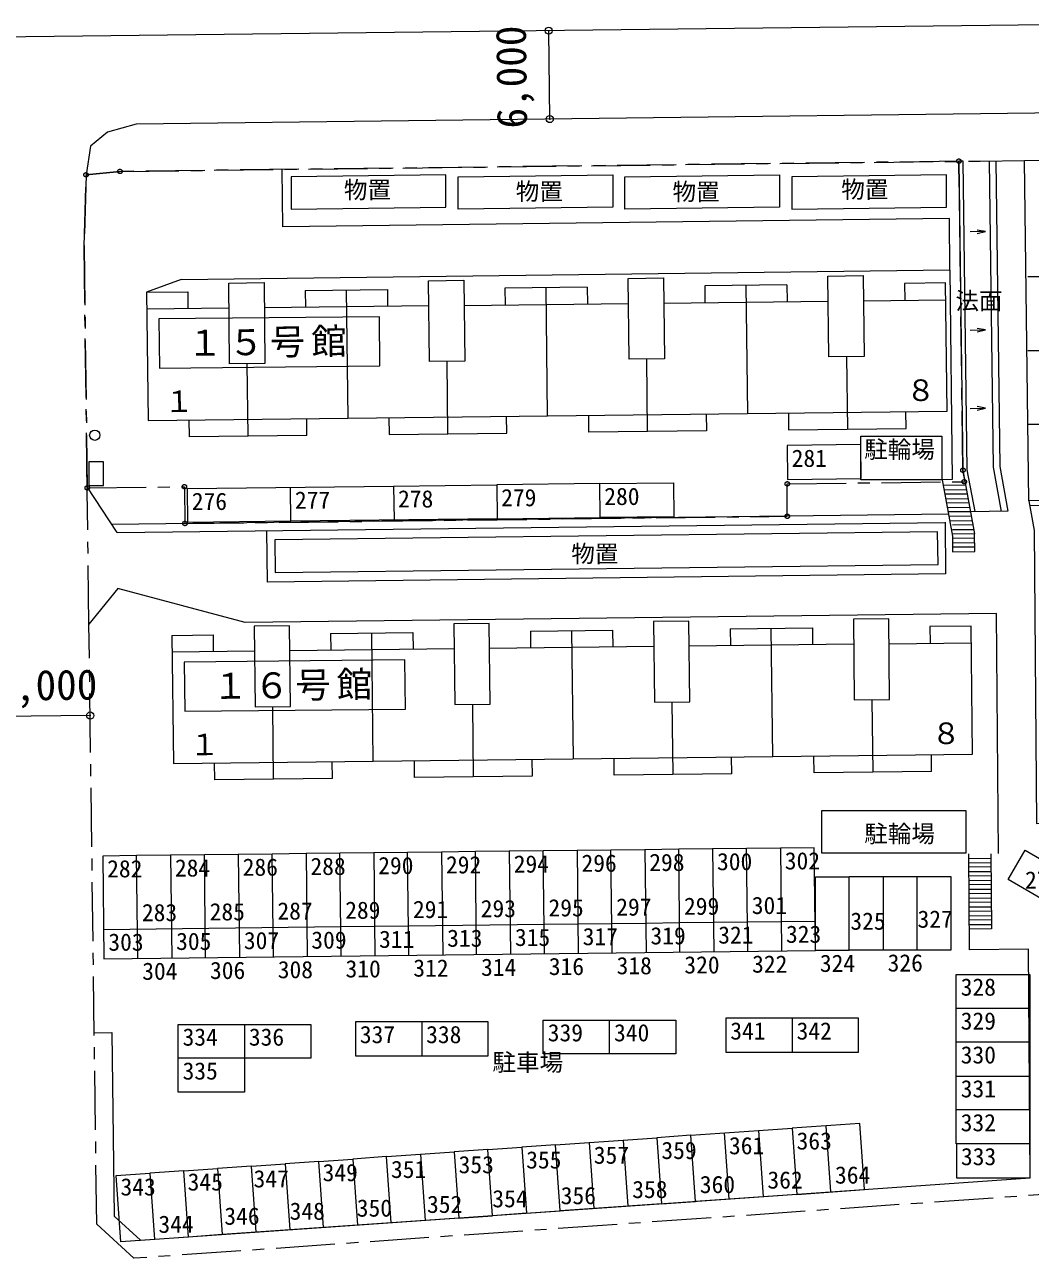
# Model space of a CAD drawing. Units: millimetres, scale not verified. Extents: x -221520 to 221760, y -156440 to 156200.
# Drawn here: x -35956 to 32308, y -101804 to -18096 of the extents above; entities that cross this region are included whole.
import ezdxf
from ezdxf.enums import TextEntityAlignment as Align

# ---------------------------------------------------------------- set-up
doc = ezdxf.new("R2010")
doc.units = ezdxf.units.MM
doc.header["$LTSCALE"] = 800
doc.header["$PDMODE"] = 32
doc.header["$PDSIZE"] = 480
doc.linetypes.add('CHAIN1', pattern=[8, 5, -1, 1, -1])
for name, color, linetype, lineweight in [('1-1_ﾓﾙﾀﾙ\u3000浮き', 7, 'Continuous', 9), ('1-4_ｺﾝｸﾘｰﾄ\u3000欠損', 7, 'Continuous', 9), ('1-B_仕上ハッ', 3, 'CHAIN1', 9), ('1-C_ハッチ', 6, 'CHAIN1', 13), ('1-F_図面枠', 7, 'Continuous', 9)]:
    doc.layers.add(name, color=color, linetype=linetype, lineweight=lineweight)
doc.styles.add('ＭＳ ゴシック', font='')
doc.styles.get('ＭＳ ゴシック').set_extended_font_data('MS Gothic')

msp = doc.modelspace()

# ---------------------------------------------------------------- linework, layer by layer
at = {"layer": '1-1_ﾓﾙﾀﾙ\u3000浮き'}
for p, q in [((-310.7, -24503.2), (-383.1, -18503.6)), ((-31508.9, -64971.9), (-37508.4, -65049.5))]:
    msp.add_line(p, q, dxfattribs=at)
for points in [[(-26847.5, -38064.9), (-26808.4, -41401.3), (-11837.3, -41250), (-11876.3, -37913.7)], [(-10150.8, -61194.7), (-25121.9, -61345.9), (-25082.9, -64682.3), (-10111.8, -64531)]]:
    msp.add_lwpolyline(points, close=True, dxfattribs=at)
for p in [(-383.1, -18503.6), (-310.7, -24503.2), (-31508.9, -64971.9)]:
    msp.add_point(p, dxfattribs=at)
at = {"layer": '1-4_ｺﾝｸﾘｰﾄ\u3000欠損'}
for p, q in [((-460.5, -44635.6), (-562.2, -35936.2)), ((2227.6, -35903.6), (2240.9, -37043.5)), ((12996.8, -35777.7), (13098.6, -44477.1)), ((15786.7, -35745), (15800, -36885)), ((-27680.4, -36253.4), (-27578.6, -44952.8)), ((-16911.1, -36127.4), (-16897.8, -37267.3)), ((-14121.3, -36094.8), (-14019.6, -44794.2)), ((20989.6, -36824.3), (26569.3, -36759)), ((-22087.4, -37328), (-27667, -37393.3)), ((-8528.4, -37169.5), (-19687.6, -37300)), ((-6128.5, -37141.4), (5030.7, -37010.9)), ((7430.6, -36982.8), (18589.8, -36852.3)), ((-7226.7, -45854.9), (-7284.2, -40935.2)), ((6332.4, -45696.3), (6274.8, -40776.6)), ((19833.9, -40618.1), (19891.5, -45537.7)), ((-20785.8, -46013.4), (-20843.3, -41093.7)), ((-27578.6, -44952.8), (26657.6, -44318.5)), ((-16796.1, -45966.8), (-16809.4, -44826.8)), ((-15185.6, -59408.4), (-15172.2, -60548.4)), ((-12294, -68075.2), (-12395.8, -59375.8)), ((-1626.5, -59249.9), (3953.1, -59184.6)), ((-1626.5, -59249.9), (-1613.2, -60389.8)), ((1163.3, -59217.2), (1265, -67916.7)), ((3953.1, -59184.6), (3966.5, -60324.5)), ((11932.6, -59091.3), (17512.2, -59026)), ((11932.6, -59091.3), (11945.9, -60231.2)), ((14824.1, -67758.1), (14722.4, -59058.7)), ((17512.2, -59026.1), (17525.5, -60166)), ((-25954.8, -59534.4), (-25853.1, -68233.8)), ((20315.3, -60133.3), (9156.1, -60263.8)), ((22715.2, -60105.3), (28294.8, -60040)), ((-20361.9, -60609), (-25941.5, -60674.3)), ((-6802.8, -60450.5), (-17962, -60581)), ((6756.2, -60291.9), (-4403, -60422.4)), ((-19060.2, -69294.4), (-19117.8, -64374.7)), ((-5558.7, -64216.2), (-5501.2, -69135.9)), ((8057.9, -68977.3), (8000.4, -64057.6)), ((21559.4, -63899.1), (21617, -68818.7)), ((-25853.1, -68233.8), (28383.2, -67599.5)), ((12047.6, -68930.6), (12034.3, -67790.7)), ((25606.7, -68772.1), (25593.4, -67632.2)), ((-15070.5, -69247.8), (-15083.9, -68107.8))]:
    msp.add_line(p, q, dxfattribs=at)
for points in [[(-17862.6, -28415.2), (-17862.6, -30615.3), (-7362.6, -30488.7), (-7362.6, -28288.5)], [(-6537.2, -30615.3), (-6537.2, -28415.2), (3962.8, -28288.5), (3962.8, -30488.7)], [(4788.2, -30615.3), (4788.2, -28415.2), (15288.2, -28288.5), (15288.2, -30488.7)], [(26613.6, -30488.7), (26613.6, -28288.5), (16113.6, -28415.2), (16113.6, -30615.3)], [(18569.9, -35152.5), (20969.7, -35124.4), (21033.8, -40604), (18634, -40632.1)], [(-22043.2, -41107.8), (-22107.3, -35628.1), (-19707.5, -35600.1), (-19643.4, -41079.7)], [(-8484.2, -40949.2), (-8548.2, -35469.6), (-6148.4, -35441.5), (-6084.3, -40921.1)], [(5010.8, -35311), (7410.7, -35283), (7474.8, -40762.6), (5074.9, -40790.6)], [(-18979.5, -53062.9), (-18953, -55262.8), (26043.7, -54720.1), (26017.2, -52520.2)], [(9136.2, -58564), (6736.4, -58592), (6800.4, -64071.6), (9200.3, -64043.6)], [(22695.3, -58405.4), (20295.4, -58433.5), (20359.5, -63913.1), (22759.4, -63885)], [(-17981.9, -58881.1), (-20381.8, -58909.1), (-20317.7, -64388.8), (-17917.8, -64360.7)], [(-4422.9, -58722.5), (-6822.7, -58750.6), (-6758.6, -64230.2), (-4358.8, -64202.1)]]:
    msp.add_lwpolyline(points, close=True, dxfattribs=at)
for points in [[(2227.6, -35903.6), (-3352.1, -35968.9), (-3338.7, -37108.8)], [(15786.7, -35745), (10207, -35810.3), (10220.4, -36950.2)], [(26657.6, -44318.5), (26555.9, -35619.1), (23766.1, -35651.7), (23779.4, -36791.7)], [(-27680.4, -36253.4), (-24890.5, -36220.7), (-24877.2, -37360.7)], [(-16911.1, -36127.4), (-11331.5, -36062.2), (-11318.2, -37202.1)], [(15888.4, -44444.5), (15901.7, -45584.4), (23881.2, -45491.1), (23867.8, -44351.2)], [(-16796.1, -45966.8), (-24775.5, -46060.1), (-24788.8, -44920.1)], [(-11229.7, -44761.6), (-11216.4, -45901.5), (-3237, -45808.2), (-3250.3, -44668.3)], [(10308.8, -44509.7), (10322.1, -45649.6), (2342.7, -45742.9), (2329.3, -44603)], [(-15185.6, -59408.4), (-9606, -59343.2), (-9592.6, -60483.1)], [(28383.2, -67599.5), (28281.5, -58900.1), (25491.6, -58932.7), (25505, -60072.7)], [(-25954.8, -59534.4), (-23165, -59501.7), (-23151.7, -60641.7)], [(25606.7, -68772.1), (17627.3, -68865.4), (17613.9, -67725.5)], [(-15070.5, -69247.8), (-23050, -69341.1), (-23063.3, -68201.1)], [(-1524.8, -67949.3), (-1511.5, -69089.2), (-9490.9, -69182.5), (-9504.2, -68042.6)], [(12047.6, -68930.6), (4068.2, -69024), (4054.8, -67884)]]:
    msp.add_lwpolyline(points, dxfattribs=at)
at = {"layer": '1-B_仕上ハッ'}
msp.add_line((-29486.5, -28055.3), (28909.3, -27351), dxfattribs=at)
msp.add_lwpolyline([(28909.4, -27353.7), (31909.1, -27314.8), (64081.2, -26926.8), (70450.6, -29568.6), (71161.1, -36742.1), (71562.3, -91283.9), (68095.7, -95029.6), (-28536.1, -101804.4), (-31062.3, -99479.5), (-31589, -58782.9), (-31705.5, -49783.8), (-31921.1, -33120.8), (-31790.4, -28283.1)], dxfattribs=at)
at = {"layer": '1-C_ハッチ'}
for points in [[(-25078.4, -51946), (15809.1, -51452.9), (15809.1, -49252.7), (27874.3, -49107.2), (27731, -48328.6), (27459.7, -27368.5), (-29486.5, -28055.3)], [(-29486.5, -28055.3), (-31790.4, -28283.1), (-31921.1, -33120.8), (-31708.8, -49525.8)], [(-31709.7, -49525.8), (-25110.8, -49446.2), (-25078.5, -51941.6)]]:
    msp.add_lwpolyline(points, dxfattribs=at)
for centre in [(27459.6, -27353.7), (-31790.4, -28283.1), (-29486.5, -28055.3), (27731, -48328.6), (-31709.7, -49525.8), (-25110.8, -49446.2), (15809.1, -49252.7), (27819.2, -49107.8), (-25078.5, -51941.6), (15809.1, -51452.9)]:
    msp.add_circle(centre, 150, dxfattribs=at)
at = {"layer": '1-F_図面枠'}
for p, q in [((33401.9, -18096.2), (-102394.9, -19734)), ((29509.6, -27342.2), (29778.6, -48128.4)), ((32208, -50412.9), (31909.1, -27314.8)), ((29273.2, -32139.3), (28234.7, -32152.8)), ((-25327, -35384.8), (-27680.4, -36253.4)), ((28698.7, -38936.5), (29273.2, -38813.2)), ((32140.7, -40214.1), (36041.3, -40214.1)), ((28698.7, -44242.6), (29273.2, -44119.3)), ((27731, -48328.6), (28527.3, -52655.4)), ((29778.6, -48128.4), (30328.8, -51118.1)), ((27918.4, -49347.1), (26396.6, -49365.4)), ((-29669.4, -52559.3), (-31709.7, -49457.4)), ((26451.7, -49664.8), (27973.5, -49646.4)), ((28028.6, -49945.8), (26506.8, -49964.2)), ((26561.9, -50263.5), (28083.7, -50245.2)), ((28138.8, -50544.5), (26617, -50562.9)), ((26672, -50862.2), (28193.9, -50843.9)), ((35673, -50371.1), (32208, -50412.9)), ((32263.1, -50712.3), (35676.6, -50671.1)), ((26756.5, -51320.8), (-30033.5, -52005.8)), ((-29669.4, -52559.3), (26521.5, -51881.6)), ((-3884.3, -51624.9), (3115.2, -51540.5)), ((28304.1, -51442.6), (26782.2, -51460.9)), ((26837.3, -51760.3), (28359.1, -51741.9)), ((28414.2, -52041.3), (27022.8, -52058.1)), ((27025, -52358.1), (28469.3, -52340.7)), ((28529.4, -52940), (27029.5, -52958.1)), ((27031.7, -53258.1), (28531.6, -53240)), ((28533.8, -53540), (27033.9, -53558.1)), ((30136.6, -74339.6), (30016.7, -58039.9)), ((-28275, -81459), (-28356.6, -74479.3)), ((-26056.8, -74452.4), (-25975.1, -81432.1)), ((-23675.3, -81405.2), (-23756.9, -74425.5)), ((-21457.1, -74398.6), (-21375.5, -81378.3)), ((-19075.6, -81351.4), (-19157.2, -74371.7)), ((-16857.4, -74344.8), (-16775.8, -81324.5)), ((-14475.9, -81297.6), (-14557.6, -74317.9)), ((-12257.7, -74291), (-12176.1, -81270.7)), ((-9876.3, -81243.8), (-9957.9, -74264.1)), ((-7658, -74237.2), (-7576.4, -81216.9)), ((-5276.6, -81190), (-5358.2, -74210.3)), ((-3058.3, -74183.4), (-2976.7, -81163.2)), ((-676.9, -81136.3), (-758.5, -74156.5)), ((1541.4, -74129.6), (1623, -81109.4)), ((3922.8, -81082.5), (3841.2, -74102.7)), ((6141, -74075.9), (6222.6, -81055.6)), ((8522.5, -81028.7), (8440.9, -74049)), ((10740.7, -74022.1), (10822.3, -81001.8)), ((13122.2, -80974.9), (13040.5, -73995.2)), ((15340.4, -73968.3), (15422, -80948)), ((28138.9, -74663.8), (29638.8, -74645.7)), ((28142.5, -74963.7), (29642.4, -74945.6)), ((29646, -75245.6), (28146.1, -75263.7)), ((22321.9, -75894.2), (22321.9, -80894.2)), ((24621.9, -80894.2), (24621.9, -75894.2)), ((28149.7, -75563.7), (29649.6, -75545.6)), ((29653.3, -75845.6), (28153.4, -75863.7)), ((28157, -76163.6), (29656.9, -76145.6)), ((29660.5, -76445.5), (28160.6, -76463.6)), ((28164.2, -76763.6), (29664.1, -76745.5)), ((29667.7, -77045.5), (28167.8, -77063.6)), ((28171.4, -77363.6), (29671.4, -77345.5)), ((29675, -77645.4), (28175.1, -77663.5)), ((28178.7, -77963.5), (29678.6, -77945.4)), ((29682.2, -78245.4), (28182.3, -78263.5)), ((28185.9, -78563.5), (29685.8, -78545.4)), ((29689.4, -78845.4), (28189.5, -78863.5)), ((28193.1, -79163.4), (29693.1, -79145.3)), ((26921.9, -80894.2), (20021.9, -80894.2)), ((32281.5, -82536.4), (32281.5, -94036.4)), ((27281.5, -84836.4), (32281.5, -84836.4)), ((-9004.1, -85755.7), (-9004.1, -88055.7)), ((3750.7, -87934.2), (3750.7, -85634.2)), ((16140.9, -85512.8), (16140.9, -87812.8)), ((32281.5, -87136.4), (27281.5, -87136.4)), ((27281.5, -89436.4), (32281.5, -89436.4)), ((32281.5, -91736.4), (27281.5, -91736.4)), ((18436.8, -92814.1), (18751.5, -97303.1)), ((11868.4, -97785.7), (11553.7, -93296.7)), ((2690.9, -98429.1), (2376.2, -93940.1)), ((4670.6, -93779.3), (4985.3, -98268.3)), ((27298.4, -94036.4), (27298.4, -96336.4))]:
    msp.add_line(p, q, dxfattribs=at)
for points in [[(74586.6, -94574.5), (74124.1, -31691.5), (73014.3, -29501), (68797.2, -25233), (64042.6, -23727), (-28387, -24841.8), (-30323.8, -25401), (-31480.1, -26339.1), (-31790.4, -28283.1), (-29486.5, -28055.3)], [(28553.3, -51139.6), (28030.7, -48299.3), (27759.7, -27364.9), (27459.7, -27368.5), (27731, -48328.6)], [(29959.5, -27336.4), (30228.1, -48084.5), (30785.3, -51112.6)], [(-25327, -35384.8), (26845.8, -34738.1), (26811.1, -31259.1), (-18436.8, -31822.3), (-18487.2, -27922.7)], [(28698.7, -32262.7), (29273.2, -32139.3), (28695.7, -32030.9)], [(26845.8, -34755.6), (27000.8, -48964.6), (26307.8, -48972.7), (20807.8, -48972.7), (20807.8, -46018.6), (26307.8, -46018.6), (26307.8, -48972.7)], [(32140.7, -45214.1), (36041.3, -45214.1), (36041.3, -35214.1), (32140.7, -35214.1)], [(28234.7, -38826.6), (29273.2, -38813.2), (28695.7, -38704.7)], [(28234.7, -44132.7), (29273.2, -44119.3), (28695.7, -44010.8)], [(-10911.5, -49409.5), (-3912, -49325.1), (-3884.3, -51624.9), (-17883.2, -51793.7), (-17911, -49493.9)], [(8114.9, -51480.2), (3115.2, -51540.5), (3087.5, -49240.6), (-3912, -49325.1)], [(3087.5, -49240.6), (8087.1, -49180.4), (8114.9, -51480.2)], [(26324.3, -48972.5), (27028.3, -52797.8), (27036.1, -53858.1), (28536, -53840), (28524.4, -52640), (27027.2, -52658.1)], [(-17883.2, -51793.7), (-24882.7, -51878.2), (-24910.5, -49578.3), (-10911.5, -49409.5), (-10883.8, -51709.3)], [(32208, -50412.9), (32575.3, -52408.7), (32721.7, -72308.3), (68897.8, -71872), (70969.8, -69849.2), (71331.1, -59841.8)], [(26521.4, -51864.1), (26547.1, -55364.1), (-19474.7, -55919.1), (-19520, -52419.4)], [(30785.3, -51112.6), (28249, -51143.2), (26727.2, -51161.6)], [(30016.7, -58039.9), (-20990.7, -58655.1), (-29620.2, -56359), (-31589, -58782.9)], [(20021.9, -80921.1), (17721.9, -80921.1), (17640.2, -73941.4), (15340.4, -73968.3), (13040.5, -73995.2), (10740.7, -74022.1), (8440.9, -74049), (6141, -74075.9), (3841.2, -74102.7), (1541.4, -74129.6), (-758.5, -74156.5), (-3058.3, -74183.4), (-5358.2, -74210.3), (-7658, -74237.2), (-9957.9, -74264.1), (-12257.7, -74291), (-14557.6, -74317.9), (-16857.4, -74344.8), (-19157.2, -74371.7), (-21457.1, -74398.6), (-23756.9, -74425.5), (-26056.8, -74452.4), (-28356.6, -74479.3), (-30656.5, -74506.2), (-30574.8, -81485.9), (17721.9, -80921.1), (17721.9, -75921.1), (20021.9, -75921.1)], [(32184.3, -80815.4), (28184.5, -80863.7), (28136.7, -74363.8)], [(29636.6, -74352.7), (29674.1, -79445.6), (28196.8, -79463.4)], [(20021.9, -80921.1), (20021.9, -75894.2), (26921.9, -75894.2), (26921.9, -80894.2)], [(17698.7, -78941), (15398.9, -78967.9), (13099, -78994.8), (10799.2, -79021.7), (8499.3, -79048.6), (6199.5, -79075.5), (1599.8, -79129.3), (-700, -79156.2), (-9899.4, -79263.8), (-12199.2, -79290.7), (-14499.1, -79317.6), (-30598, -79505.8)], [(-31230.4, -86493.9), (-30030.5, -86479.9), (-29869.1, -98946.8), (-28104.1, -100571.2), (32298.4, -96336.4), (32184.3, -80815.4)], [(32298.4, -94036.4), (27281.5, -94036.4), (27281.5, -82536.4), (32281.5, -82536.4)], [(-21037.2, -85927.3), (-21037.2, -90527.3), (-25537.2, -90527.3), (-25537.2, -85927.3), (-16537.2, -85927.3), (-16537.2, -88227.3), (-25537.2, -88227.3)], [(16457.1, -97464), (21045.8, -97142.3), (20731.1, -92653.3), (16142.4, -92975)], [(81.8, -94101), (6964.9, -93618.4), (7279.6, -98107.4), (2690.9, -98429.1), (396.5, -98590)], [(7279.6, -98107.4), (9574, -97946.6), (9259.3, -93457.6), (6964.9, -93618.4)], [(9259.3, -93457.6), (13848, -93135.9), (14162.7, -97624.8), (11868.4, -97785.7), (9574, -97946.6)], [(13848, -93135.9), (16142.4, -92975), (16457.1, -97464), (14162.7, -97624.8)], [(-11390, -94905.3), (-9095.7, -94744.4), (-6801.3, -94583.6), (-6486.6, -99072.6), (-8780.9, -99233.4)], [(-6486.6, -99072.6), (-4192.2, -98911.7), (-4506.9, -94422.7), (-6801.3, -94583.6)], [(-4506.9, -94422.7), (-2212.6, -94261.9), (-1897.8, -98750.8), (-4192.2, -98911.7)], [(-1897.8, -98750.8), (396.5, -98590), (81.8, -94101), (-2212.6, -94261.9)], [(27298.4, -96336.4), (32298.4, -96336.4), (32298.4, -94036.4)], [(-9095.7, -94744.4), (-8780.9, -99233.4), (-11075.3, -99394.3), (-13369.7, -99555.1), (-15664, -99716), (-17958.4, -99876.8), (-22547.1, -100198.6), (-24841.5, -100359.4), (-27135.9, -100520.3), (-29430.2, -100681.1), (-29745, -96192.1), (-27450.6, -96031.3), (-27135.9, -100520.3)], [(-20567.5, -95548.7), (-18273.1, -95387.9), (-17958.4, -99876.8)], [(-15664, -99716), (-15978.8, -95227), (-18273.1, -95387.9)], [(-15978.8, -95227), (-13684.4, -95066.1), (-13369.7, -99555.1)], [(-11075.3, -99394.3), (-11390, -94905.3), (-13684.4, -95066.1)], [(-24841.5, -100359.4), (-25156.2, -95870.4), (-27450.6, -96031.3)], [(-25156.2, -95870.4), (-22861.9, -95709.6), (-22547.1, -100198.6)], [(-20252.8, -100037.7), (-20567.5, -95548.7), (-22861.9, -95709.6)]]:
    msp.add_lwpolyline(points, dxfattribs=at)
for points in [[(20807.8, -46592.5), (15808.1, -46652.8), (15835.9, -48952.7), (20835.5, -48892.4)], [(-31594.1, -49369.8), (-30594.1, -49369.8), (-30594.1, -47769.8), (-31594.1, -47769.8)], [(27957.9, -74295.2), (27957.9, -71444), (18126.2, -71444), (18126.2, -74295.2)], [(35130.3, -78602), (30800.2, -76102), (31950.2, -74110.2), (36280.3, -76610.2)], [(-4504.1, -85755.7), (-13504.1, -85755.7), (-13504.1, -88055.7), (-4504.1, -88055.7)], [(8250.7, -87934.2), (-749.3, -87934.2), (-749.3, -85634.2), (8250.7, -85634.2)], [(11641, -87812.8), (20641, -87812.8), (20641, -85512.8), (11641, -85512.8)]]:
    msp.add_lwpolyline(points, close=True, dxfattribs=at)
msp.add_circle((-31196.5, -45952.7), 350, dxfattribs=at)

# ---------------------------------------------------------------- texts
at = {"layer": '1-1_ﾓﾙﾀﾙ\u3000浮き', "style": 'ＭＳ ゴシック'}
for rotation, p in [(90.691, (-1236.7, -25122.4)), (0.741, (-37988.1, -64590.7))]:
    msp.add_text('6,000', height=2053, rotation=rotation, dxfattribs=at).set_placement(p, align=Align.BOTTOM_LEFT)
at = {"layer": '1-1_ﾓﾙﾀﾙ\u3000浮き', "color": 4, "char_height": 1760, "attachment_point": 7, "rotation": 0.67, "style": 'ＭＳ ゴシック'}
for s, insert in [('\\T1.17;１５号館', (-24914.4, -40767.6)), ('\\T1.17;１６号館', (-23188.9, -64048.6))]:
    msp.add_mtext(s, dxfattribs=dict(at, insert=insert))
at = {"layer": '1-4_ｺﾝｸﾘｰﾄ\u3000欠損', "color": 4, "style": 'ＭＳ ゴシック'}
for s, p in [('物置', (-14285.7, -30248.2)), ('物置', (-2624, -30352.3)), ('物置', (8022.6, -30369.7)), ('物置', (19476.1, -30213.5)), ('物置', (1151, -54931.8)), ('駐車場', (-4206.1, -89442.6))]:
    msp.add_text(s, height=1173, dxfattribs=at).set_placement(p, align=Align.BOTTOM_LEFT)
for s, p in [('８', (23881.8, -44083.7)), ('１', (-26463.1, -44835.3)), ('８', (25607.3, -67364.7)), ('１', (-24737.5, -68116.3))]:
    msp.add_text(s, height=1466, rotation=0.67, dxfattribs=at).set_placement(p, align=Align.BOTTOM_LEFT)
at = {"layer": '1-F_図面枠', "color": 4, "style": 'ＭＳ ゴシック'}
for s, p in [('法面', (27222.2, -37777)), ('駐輪場', (21034.9, -47853.9)), ('281', (16108.1, -48452.8)), ('276', (-24610.5, -51378.3)), ('277', (-17611, -51293.9)), ('278', (-10611.5, -51209.5)), ('279', (-3612, -51125.1)), ('280', (3387.5, -51040.6)), ('駐輪場', (21036.6, -73932.2)), ('294', (-2758.3, -75983.4)), ('296', (1841.3, -75929.6)), ('298', (6441, -75875.9)), ('300', (11040.7, -75822.1)), ('302', (15640.4, -75768.3)), ('282', (-30356.5, -76306.2)), ('284', (-25756.8, -76252.4)), ('286', (-21157.1, -76198.6)), ('288', (-16557.4, -76144.8)), ('290', (-11957.7, -76091)), ('292', (-7358, -76037.2)), ('271', (31945.9, -77070.6)), ('283', (-27998.1, -79278.9)), ('285', (-23398.5, -79225.1)), ('287', (-18798.8, -79171.3)), ('289', (-14199.1, -79117.6)), ('291', (-9599.4, -79063.8)), ('293', (-4999.7, -79010)), ('295', (-400, -78956.2)), ('297', (4199.7, -78902.4)), ('299', (8799.3, -78848.6)), ('301', (13399, -78794.8)), ('325', (20091.7, -79861.5)), ('327', (24651.4, -79725.4)), ('313', (-7276.4, -81016.9)), ('315', (-2676.7, -80963.2)), ('317', (1923, -80909.4)), ('319', (6522.6, -80855.6)), ('321', (11122.3, -80801.8)), ('323', (15722, -80748)), ('303', (-30274.8, -81285.9)), ('305', (-25675.1, -81232.1)), ('307', (-21075.5, -81178.3)), ('309', (-16498.9, -81144.5)), ('311', (-11899.2, -81090.7)), ('326', (22621.9, -82694.2)), ('304', (-27975, -83259)), ('306', (-23375.3, -83205.2)), ('308', (-18775.6, -83151.4)), ('310', (-14175.9, -83097.6)), ('312', (-9576.3, -83043.8)), ('314', (-4976.6, -82990)), ('316', (-376.9, -82936.3)), ('318', (4222.8, -82882.5)), ('320', (8822.5, -82828.7)), ('322', (13422.2, -82774.9)), ('324', (18021.9, -82721.1)), ('328', (27581.5, -84336.4)), ('329', (27581.5, -86636.4)), ('334', (-25237.3, -87727.3)), ('336', (-20737.2, -87727.3)), ('337', (-13204.1, -87555.7)), ('338', (-8704.1, -87555.7)), ('339', (-449.3, -87434.2)), ('340', (4050.7, -87434.2)), ('341', (11940.9, -87312.8)), ('342', (16440.9, -87312.8)), ('330', (27581.5, -88936.4)), ('335', (-25237.3, -90027.3)), ('331', (27581.5, -91236.4)), ('332', (27581.5, -93536.4)), ('361', (11853.7, -95096.7)), ('363', (16442.4, -94775)), ('355', (-1912.6, -96061.9)), ('357', (2676.2, -95740.1)), ('359', (7264.9, -95418.4)), ('333', (27598.4, -95836.4)), ('349', (-15733.8, -96923)), ('351', (-11090, -96705.3)), ('353', (-6501.3, -96383.6)), ('345', (-24892.5, -97556.1)), ('347', (-20418.7, -97345)), ('360', (9872.8, -97729.7)), ('362', (14462.7, -97424.8)), ('364', (19050.3, -97086.2)), ('343', (-29450.7, -97893.7)), ('356', (431, -98484.6)), ('358', (5285.3, -98068.3)), ('350', (-13412.5, -99328.7)), ('352', (-8643.3, -99075.5)), ('354', (-4211.7, -98695.6)), ('346', (-22402.3, -99877.4)), ('348', (-17970.7, -99539.7)), ('344', (-26876.1, -100426.1))]:
    msp.add_text(s, height=1173, dxfattribs=at).set_placement(p, align=Align.BOTTOM_LEFT)

doc.saveas('drawing.dxf')
